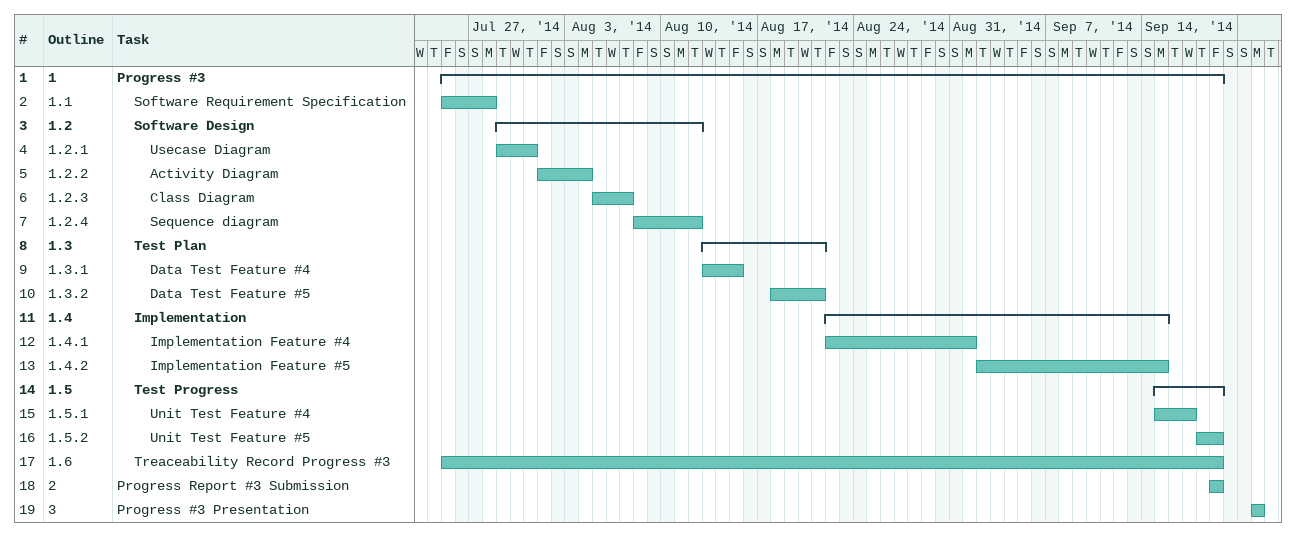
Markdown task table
| ID | WBS | Task | Start | Finish |
|---|---|---|---|---|
| 1 | 1 | **Progress #3** | 2014-07-25 | 2014-09-19 |
| 2 | 1.1 | Software Requirement Specification | 2014-07-25 | 2014-07-28 |
| 3 | 1.2 | **Software Design** | 2014-07-29 | 2014-08-12 |
| 4 | 1.2.1 | Usecase Diagram | 2014-07-29 | 2014-07-31 |
| 5 | 1.2.2 | Activity Diagram | 2014-08-01 | 2014-08-04 |
| 6 | 1.2.3 | Class Diagram | 2014-08-05 | 2014-08-07 |
| 7 | 1.2.4 | Sequence diagram | 2014-08-08 | 2014-08-12 |
| 8 | 1.3 | **Test Plan** | 2014-08-13 | 2014-08-21 |
| 9 | 1.3.1 | Data Test Feature #4 | 2014-08-13 | 2014-08-15 |
| 10 | 1.3.2 | Data Test Feature #5 | 2014-08-18 | 2014-08-21 |
| 11 | 1.4 | **Implementation** | 2014-08-22 | 2014-09-15 |
| 12 | 1.4.1 | Implementation Feature #4 | 2014-08-22 | 2014-09-01 |
| 13 | 1.4.2 | Implementation Feature #5 | 2014-09-02 | 2014-09-15 |
| 14 | 1.5 | **Test Progress** | 2014-09-15 | 2014-09-19 |
| 15 | 1.5.1 | Unit Test Feature #4 | 2014-09-15 | 2014-09-17 |
| 16 | 1.5.2 | Unit Test Feature #5 | 2014-09-18 | 2014-09-19 |
| 17 | 1.6 | Treaceability Record Progress #3 | 2014-07-25 | 2014-09-19 |
| 18 | 2 | Progress Report #3 Submission | 2014-09-19 | 2014-09-19 |
| 19 | 3 | Progress #3 Presentation | 2014-09-22 | 2014-09-22 |
